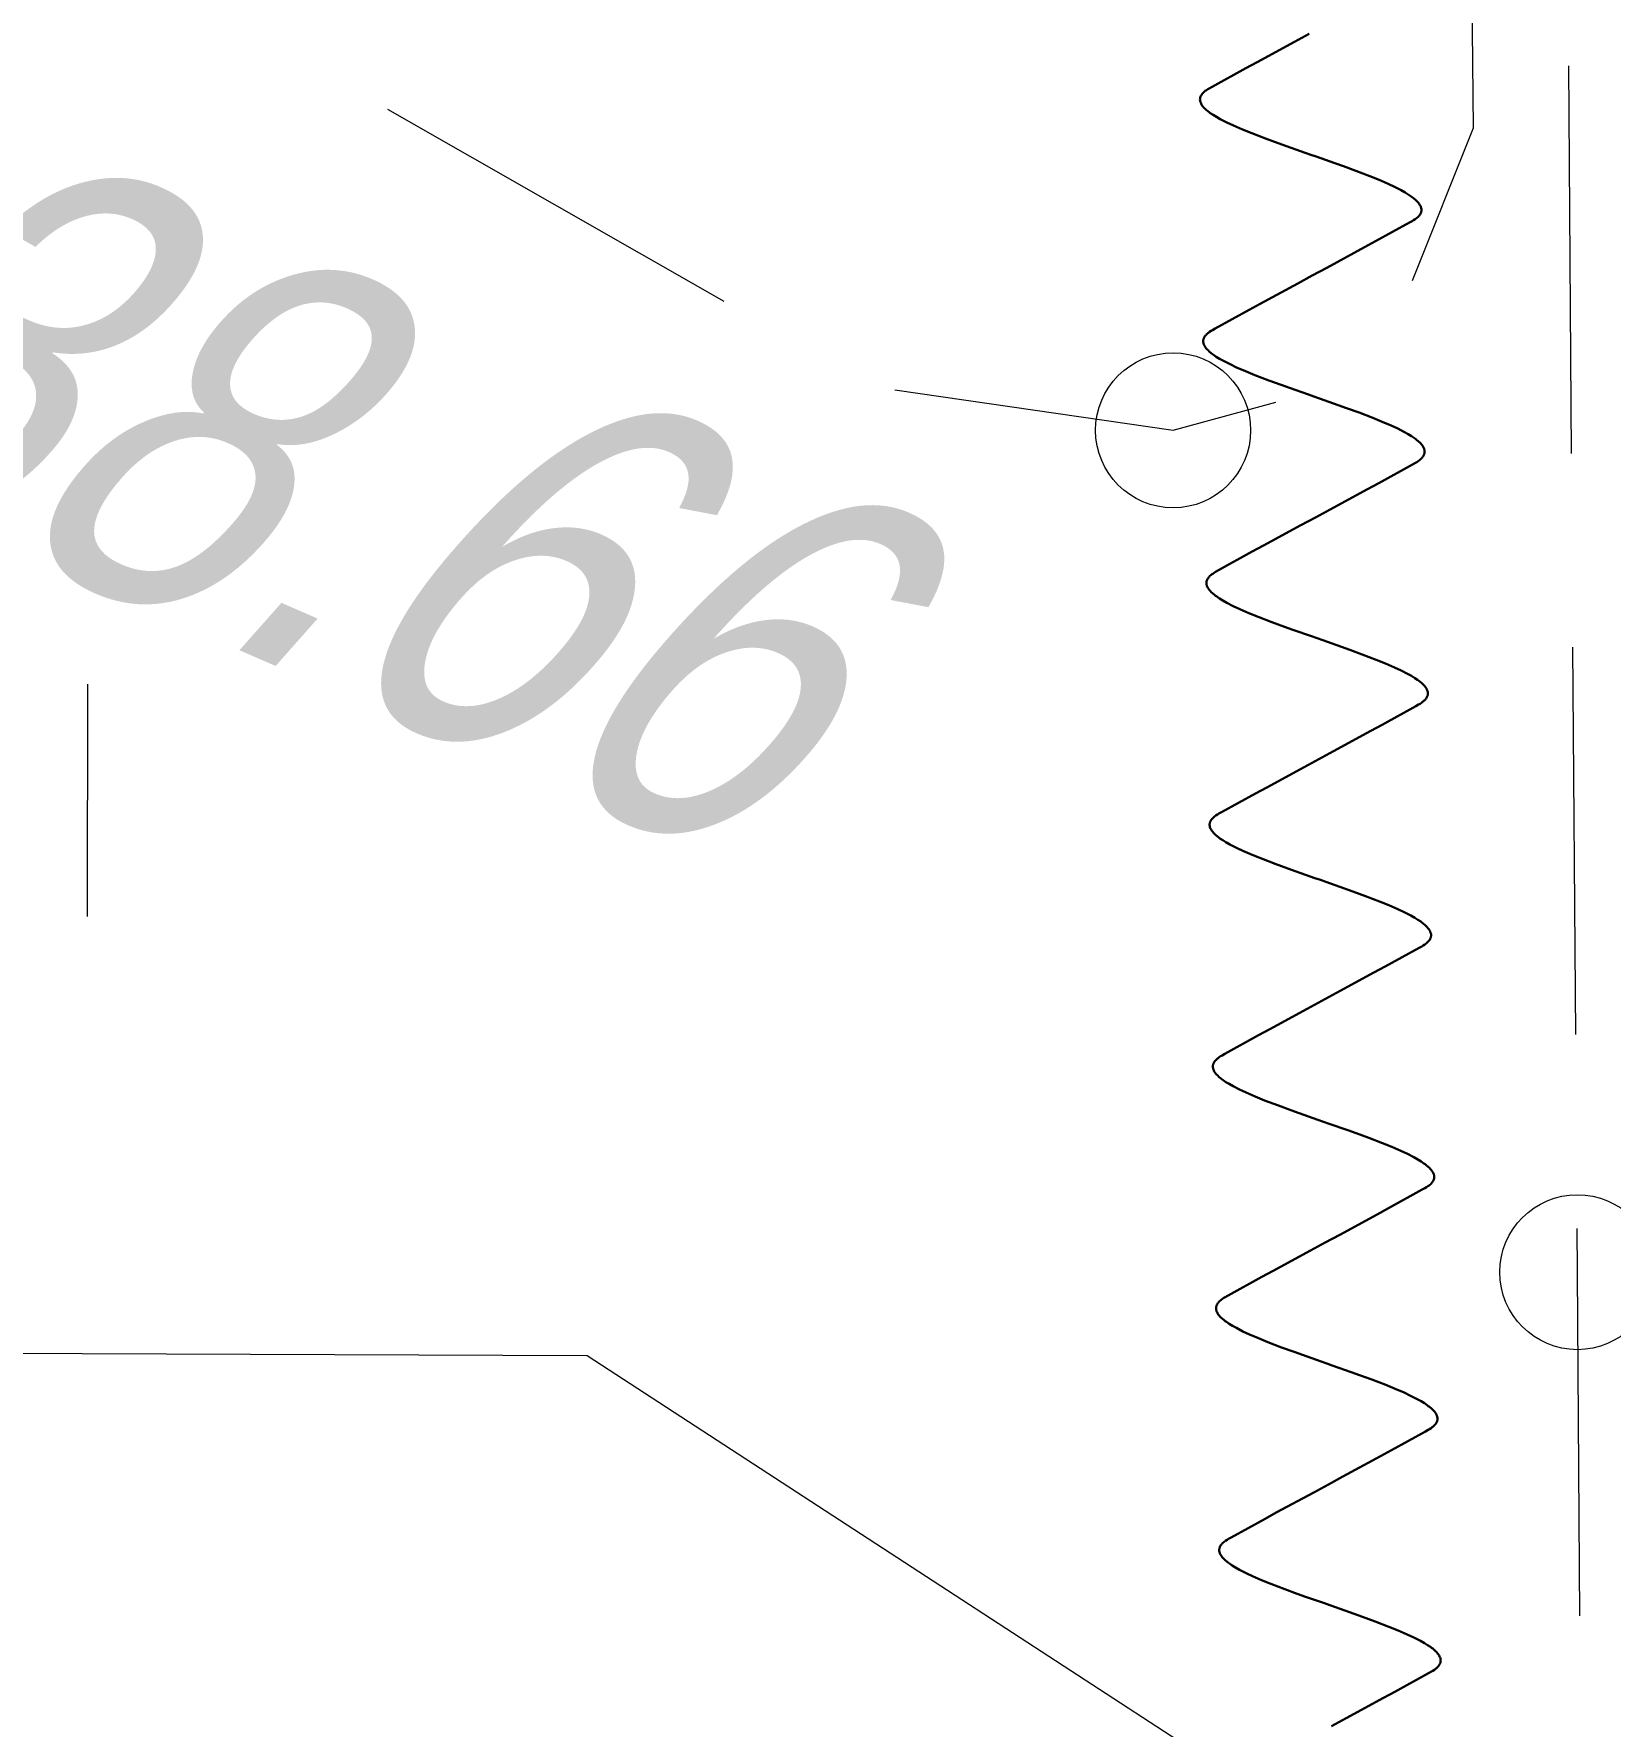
# Model space of a CAD drawing. Extents: x 10098 to 11902, y 8648 to 10202.
# Drawn here: x 11779.301 to 11783.368, y 8770.836 to 8775.204 of the extents above; entities that cross this region are included whole.
import ezdxf

# ---------------------------------------------------------------- set-up
doc = ezdxf.new("R2010")
doc.units = 0
for name, color, linetype in [('1_Водопровод', 7, 'Continuous'), ('23_Ограждения', 7, 'Continuous'), ('24_Растительность', 7, 'Continuous'), ('25_Откосы', 7, 'Continuous'), ('38_Высотные_отметки', 7, 'Continuous')]:
    doc.layers.add(name, color=color, linetype=linetype)
doc.layers.add('7_Электрокабели', color=1, linetype='Continuous', lineweight=30)
doc.styles.add('mggt', font='russian_1251.shx', dxfattribs={"width": 0.75, "oblique": 18, "height": 1})

msp = doc.modelspace()

# ---------------------------------------------------------------- linework, layer by layer
at = {"layer": '1_Водопровод', "color": 8, "linetype": 'Continuous', "lineweight": 15}
msp.add_lwpolyline([(11773.7784, 8771.8202), (11780.7293, 8771.7926), (11786.1815, 8768.2412)], dxfattribs=at)
at = {"layer": '23_Ограждения', "color": 8, "linetype": 'Continuous', "lineweight": 15}
for p, q in [((11783.269, 8774.121), (11783.262, 8775.121)), ((11783.28, 8772.621), (11783.272, 8773.621)), ((11783.284, 8772.008), (11783.283, 8772.121)), ((11783.29, 8771.121), (11783.284, 8772.008))]:
    msp.add_line(p, q, dxfattribs=at)
at = {"layer": '24_Растительность', "color": 8, "linetype": 'Continuous', "lineweight": 15}
msp.add_line((11779.44, 8772.926), (11779.441, 8773.526), dxfattribs=at)
at = {"layer": '25_Откосы', "color": 8, "linetype": 'Continuous', "lineweight": 15}
for p, q in [((11783.016, 8774.961), (11783.009, 8775.537)), ((11780.214, 8775.01), (11781.082, 8774.514)), ((11782.858, 8774.567), (11783.016, 8774.961)), ((11781.523, 8774.285), (11782.241, 8774.181)), ((11782.241, 8774.181), (11782.506, 8774.253))]:
    msp.add_line(p, q, dxfattribs=at)
at = {"layer": '38_Высотные_отметки', "color": 8, "lineweight": 9}
for centre in [(11782.2407, 8774.1807), (11783.2837, 8772.008)]:
    msp.add_circle(centre, 0.2, dxfattribs=at)
at = {"layer": '7_Электрокабели', "color": 8, "linetype": 'Continuous', "lineweight": 30}
for p, q in [((11782.5539, 8775.1835), (11782.5917, 8775.204)), ((11782.4574, 8775.131), (11782.5539, 8775.1835)), ((11782.3412, 8775.0673), (11782.4283, 8775.1155)), ((11782.4283, 8775.1155), (11782.4574, 8775.131)), ((11782.334, 8775.0633), (11782.3412, 8775.0673)), ((11782.3101, 8775.0339), (11782.3102, 8775.0359)), ((11782.3103, 8775.0321), (11782.3101, 8775.0339)), ((11782.3102, 8775.0367), (11782.3104, 8775.0378)), ((11782.3102, 8775.0359), (11782.3102, 8775.0367)), ((11782.3106, 8775.03), (11782.3103, 8775.0321)), ((11782.3104, 8775.0378), (11782.3106, 8775.0389)), ((11782.3106, 8775.0389), (11782.3109, 8775.04)), ((11782.311, 8775.0287), (11782.3106, 8775.03)), ((11782.3109, 8775.04), (11782.3113, 8775.0412)), ((11782.3115, 8775.0271), (11782.311, 8775.0287)), ((11782.3113, 8775.0412), (11782.3118, 8775.0426)), ((11782.3121, 8775.0256), (11782.3115, 8775.0271)), ((11782.3118, 8775.0426), (11782.3126, 8775.0442)), ((11782.3128, 8775.0241), (11782.3121, 8775.0256)), ((11782.3126, 8775.0442), (11782.3137, 8775.046)), ((11782.314, 8775.0219), (11782.3128, 8775.0241)), ((11782.3137, 8775.046), (11782.3145, 8775.0473)), ((11782.3161, 8775.0186), (11782.314, 8775.0219)), ((11782.3145, 8775.0473), (11782.3152, 8775.0482)), ((11782.3152, 8775.0482), (11782.3161, 8775.0494)), ((11782.3161, 8775.0494), (11782.3173, 8775.0508)), ((11782.3173, 8775.0508), (11782.3183, 8775.0519)), ((11782.3183, 8775.0519), (11782.3194, 8775.0529)), ((11782.3194, 8775.0529), (11782.3218, 8775.0551)), ((11782.3218, 8775.0551), (11782.3236, 8775.0565)), ((11782.3236, 8775.0565), (11782.3265, 8775.0586)), ((11782.3265, 8775.0586), (11782.3303, 8775.0611)), ((11782.3303, 8775.0611), (11782.334, 8775.0633)), ((11782.3181, 8775.016), (11782.3161, 8775.0186)), ((11782.3204, 8775.0134), (11782.3181, 8775.016)), ((11782.3226, 8775.0111), (11782.3204, 8775.0134)), ((11782.3256, 8775.0082), (11782.3226, 8775.0111)), ((11782.3307, 8775.004), (11782.3256, 8775.0082)), ((11782.3337, 8775.0017), (11782.3307, 8775.004)), ((11782.3367, 8774.9995), (11782.3337, 8775.0017)), ((11782.3439, 8774.9946), (11782.3367, 8774.9995)), ((11782.3523, 8774.9894), (11782.3439, 8774.9946)), ((11782.3625, 8774.9838), (11782.3523, 8774.9894)), ((11782.3794, 8774.975), (11782.3625, 8774.9838)), ((11782.3962, 8774.9671), (11782.3794, 8774.975)), ((11782.4194, 8774.9571), (11782.3962, 8774.9671)), ((11782.4436, 8774.9473), (11782.4194, 8774.9571)), ((11782.4793, 8774.9336), (11782.4436, 8774.9473)), ((11782.5116, 8774.9218), (11782.4793, 8774.9336)), ((11782.5331, 8774.9141), (11782.5116, 8774.9218)), ((11782.5814, 8774.8971), (11782.5331, 8774.9141)), ((11782.5958, 8774.892), (11782.5814, 8774.8971)), ((11782.5958, 8774.892), (11782.6101, 8774.887)), ((11782.6101, 8774.887), (11782.6584, 8774.8699)), ((11782.6584, 8774.8699), (11782.68, 8774.8622)), ((11782.68, 8774.8622), (11782.7123, 8774.8504)), ((11782.7123, 8774.8504), (11782.748, 8774.8367)), ((11782.748, 8774.8367), (11782.7721, 8774.8269)), ((11782.7721, 8774.8269), (11782.7954, 8774.8169)), ((11782.7954, 8774.8169), (11782.8122, 8774.809)), ((11782.8122, 8774.809), (11782.8291, 8774.8002)), ((11782.8291, 8774.8002), (11782.8392, 8774.7946)), ((11782.8392, 8774.7946), (11782.8476, 8774.7894)), ((11782.8476, 8774.7894), (11782.8549, 8774.7845)), ((11782.8549, 8774.7845), (11782.8579, 8774.7823)), ((11782.8579, 8774.7823), (11782.8608, 8774.78)), ((11782.8608, 8774.78), (11782.8659, 8774.7758)), ((11782.8659, 8774.7758), (11782.8689, 8774.7729)), ((11782.8689, 8774.7729), (11782.8712, 8774.7706)), ((11782.8712, 8774.7706), (11782.8735, 8774.768)), ((11782.8735, 8774.768), (11782.8755, 8774.7654)), ((11782.8755, 8774.7654), (11782.8776, 8774.7621)), ((11782.8776, 8774.7621), (11782.8788, 8774.7599)), ((11782.8788, 8774.7599), (11782.8795, 8774.7585)), ((11782.8504, 8774.7168), (11782.7633, 8774.6686)), ((11782.8576, 8774.7207), (11782.8504, 8774.7168)), ((11782.8612, 8774.7229), (11782.8576, 8774.7207)), ((11782.8651, 8774.7254), (11782.8612, 8774.7229)), ((11782.868, 8774.7275), (11782.8651, 8774.7254)), ((11782.8697, 8774.729), (11782.868, 8774.7275)), ((11782.8722, 8774.7311), (11782.8697, 8774.729)), ((11782.8732, 8774.7321), (11782.8722, 8774.7311)), ((11782.8743, 8774.7333), (11782.8732, 8774.7321)), ((11782.8755, 8774.7346), (11782.8743, 8774.7333)), ((11782.8764, 8774.7358), (11782.8755, 8774.7346)), ((11782.8771, 8774.7367), (11782.8764, 8774.7358)), ((11782.8779, 8774.738), (11782.8771, 8774.7367)), ((11782.879, 8774.7399), (11782.8779, 8774.738)), ((11782.8797, 8774.7414), (11782.879, 8774.7399)), ((11782.8795, 8774.7585), (11782.8801, 8774.7569)), ((11782.8803, 8774.7428), (11782.8797, 8774.7414)), ((11782.8801, 8774.7569), (11782.8806, 8774.7553)), ((11782.8807, 8774.744), (11782.8803, 8774.7428)), ((11782.8806, 8774.7553), (11782.8809, 8774.754)), ((11782.8809, 8774.7451), (11782.8807, 8774.744)), ((11782.8809, 8774.754), (11782.8813, 8774.7519)), ((11782.8812, 8774.7462), (11782.8809, 8774.7451)), ((11782.8813, 8774.7474), (11782.8812, 8774.7462)), ((11782.8813, 8774.7519), (11782.8814, 8774.7501)), ((11782.8814, 8774.7481), (11782.8813, 8774.7474)), ((11782.8814, 8774.7501), (11782.8814, 8774.7481)), ((11782.7342, 8774.653), (11782.6377, 8774.6005)), ((11782.7633, 8774.6686), (11782.7342, 8774.653)), ((11782.6377, 8774.6005), (11782.5999, 8774.58)), ((11782.4657, 8774.5071), (11782.5621, 8774.5596)), ((11782.5621, 8774.5596), (11782.5999, 8774.58)), ((11782.4366, 8774.4915), (11782.4657, 8774.5071)), ((11782.3494, 8774.4433), (11782.4366, 8774.4915)), ((11782.3184, 8774.4119), (11782.3185, 8774.4127)), ((11782.3184, 8774.4099), (11782.3184, 8774.4119)), ((11782.3185, 8774.4127), (11782.3187, 8774.4139)), ((11782.3187, 8774.4139), (11782.3189, 8774.4149)), ((11782.3189, 8774.4149), (11782.3192, 8774.4161)), ((11782.3192, 8774.4161), (11782.3196, 8774.4173)), ((11782.3196, 8774.4173), (11782.3201, 8774.4187)), ((11782.3201, 8774.4187), (11782.3208, 8774.4202)), ((11782.3208, 8774.4202), (11782.3219, 8774.4221)), ((11782.3219, 8774.4221), (11782.3227, 8774.4234)), ((11782.3227, 8774.4234), (11782.3234, 8774.4243)), ((11782.3234, 8774.4243), (11782.3244, 8774.4255)), ((11782.3244, 8774.4255), (11782.3255, 8774.4268)), ((11782.3255, 8774.4268), (11782.3266, 8774.4279)), ((11782.3266, 8774.4279), (11782.3276, 8774.4289)), ((11782.3276, 8774.4289), (11782.3301, 8774.4311)), ((11782.3301, 8774.4311), (11782.3319, 8774.4325)), ((11782.3319, 8774.4325), (11782.3347, 8774.4347)), ((11782.3347, 8774.4347), (11782.3386, 8774.4372)), ((11782.3386, 8774.4372), (11782.3423, 8774.4393)), ((11782.3423, 8774.4393), (11782.3494, 8774.4433)), ((11782.3186, 8774.4081), (11782.3184, 8774.4099)), ((11782.3189, 8774.4061), (11782.3186, 8774.4081)), ((11782.3193, 8774.4047), (11782.3189, 8774.4061)), ((11782.3198, 8774.4031), (11782.3193, 8774.4047)), ((11782.3203, 8774.4016), (11782.3198, 8774.4031)), ((11782.3211, 8774.4002), (11782.3203, 8774.4016)), ((11782.3222, 8774.3979), (11782.3211, 8774.4002)), ((11782.3243, 8774.3947), (11782.3222, 8774.3979)), ((11782.3264, 8774.3921), (11782.3243, 8774.3947)), ((11782.3286, 8774.3895), (11782.3264, 8774.3921)), ((11782.3309, 8774.3872), (11782.3286, 8774.3895)), ((11782.3339, 8774.3843), (11782.3309, 8774.3872)), ((11782.339, 8774.38), (11782.3339, 8774.3843)), ((11782.342, 8774.3777), (11782.339, 8774.38)), ((11782.345, 8774.3756), (11782.342, 8774.3777)), ((11782.3522, 8774.3707), (11782.345, 8774.3756)), ((11782.3606, 8774.3655), (11782.3522, 8774.3707)), ((11782.3708, 8774.3598), (11782.3606, 8774.3655)), ((11782.3876, 8774.3511), (11782.3708, 8774.3598)), ((11782.4044, 8774.3432), (11782.3876, 8774.3511)), ((11782.4277, 8774.3331), (11782.4044, 8774.3432)), ((11782.4519, 8774.3234), (11782.4277, 8774.3331)), ((11782.4875, 8774.3097), (11782.4519, 8774.3234)), ((11782.5199, 8774.2978), (11782.4875, 8774.3097)), ((11782.5414, 8774.2901), (11782.5199, 8774.2978)), ((11782.5897, 8774.2731), (11782.5414, 8774.2901)), ((11782.6041, 8774.2681), (11782.5897, 8774.2731)), ((11782.6041, 8774.2681), (11782.6184, 8774.263)), ((11782.6184, 8774.263), (11782.6667, 8774.246)), ((11782.6667, 8774.246), (11782.6882, 8774.2383)), ((11782.6882, 8774.2383), (11782.7206, 8774.2264)), ((11782.7206, 8774.2264), (11782.7562, 8774.2128)), ((11782.7562, 8774.2128), (11782.7804, 8774.203)), ((11782.7804, 8774.203), (11782.8037, 8774.1929)), ((11782.8037, 8774.1929), (11782.8205, 8774.1851)), ((11782.8205, 8774.1851), (11782.8373, 8774.1763)), ((11782.8373, 8774.1763), (11782.8475, 8774.1706)), ((11782.8475, 8774.1706), (11782.8559, 8774.1655)), ((11782.8559, 8774.1655), (11782.8631, 8774.1606)), ((11782.8631, 8774.1606), (11782.8661, 8774.1584)), ((11782.8661, 8774.1584), (11782.8691, 8774.1561)), ((11782.8691, 8774.1561), (11782.8742, 8774.1519)), ((11782.8742, 8774.1519), (11782.8772, 8774.1489)), ((11782.8772, 8774.1489), (11782.8795, 8774.1467)), ((11782.878, 8774.105), (11782.8762, 8774.1036)), ((11782.8805, 8774.1072), (11782.878, 8774.105)), ((11782.8795, 8774.1467), (11782.8817, 8774.144)), ((11782.8815, 8774.1082), (11782.8805, 8774.1072)), ((11782.8826, 8774.1093), (11782.8815, 8774.1082)), ((11782.8817, 8774.144), (11782.8838, 8774.1414)), ((11782.8837, 8774.1107), (11782.8826, 8774.1093)), ((11782.8847, 8774.1118), (11782.8837, 8774.1107)), ((11782.8838, 8774.1414), (11782.8859, 8774.1382)), ((11782.8854, 8774.1128), (11782.8847, 8774.1118)), ((11782.8862, 8774.114), (11782.8854, 8774.1128)), ((11782.8859, 8774.1382), (11782.8871, 8774.136)), ((11782.8873, 8774.1159), (11782.8862, 8774.114)), ((11782.8871, 8774.136), (11782.8878, 8774.1345)), ((11782.888, 8774.1174), (11782.8873, 8774.1159)), ((11782.8878, 8774.1345), (11782.8883, 8774.133)), ((11782.8885, 8774.1189), (11782.888, 8774.1174)), ((11782.8883, 8774.133), (11782.8888, 8774.1314)), ((11782.8889, 8774.12), (11782.8885, 8774.1189)), ((11782.8888, 8774.1314), (11782.8892, 8774.1301)), ((11782.8892, 8774.1212), (11782.8889, 8774.12)), ((11782.8892, 8774.1301), (11782.8896, 8774.128)), ((11782.8894, 8774.1222), (11782.8892, 8774.1212)), ((11782.8896, 8774.1234), (11782.8894, 8774.1222)), ((11782.8896, 8774.128), (11782.8897, 8774.1262)), ((11782.8897, 8774.1242), (11782.8896, 8774.1234)), ((11782.8897, 8774.1262), (11782.8897, 8774.1242)), ((11782.8587, 8774.0928), (11782.7715, 8774.0446)), ((11782.8658, 8774.0968), (11782.8587, 8774.0928)), ((11782.8695, 8774.0989), (11782.8658, 8774.0968)), ((11782.8734, 8774.1015), (11782.8695, 8774.0989)), ((11782.8762, 8774.1036), (11782.8734, 8774.1015)), ((11782.7424, 8774.029), (11782.646, 8773.9766)), ((11782.7715, 8774.0446), (11782.7424, 8774.029)), ((11782.646, 8773.9766), (11782.6082, 8773.9561)), ((11782.4739, 8773.8831), (11782.5704, 8773.9356)), ((11782.5704, 8773.9356), (11782.6082, 8773.9561)), ((11782.3577, 8773.8194), (11782.4448, 8773.8676)), ((11782.4448, 8773.8676), (11782.4739, 8773.8831)), ((11782.3302, 8773.7981), (11782.331, 8773.7994)), ((11782.331, 8773.7994), (11782.3317, 8773.8003)), ((11782.3317, 8773.8003), (11782.3326, 8773.8015)), ((11782.3326, 8773.8015), (11782.3338, 8773.8029)), ((11782.3338, 8773.8029), (11782.3349, 8773.804)), ((11782.3349, 8773.804), (11782.3359, 8773.805)), ((11782.3359, 8773.805), (11782.3384, 8773.8072)), ((11782.3384, 8773.8072), (11782.3401, 8773.8086)), ((11782.3401, 8773.8086), (11782.343, 8773.8107)), ((11782.343, 8773.8107), (11782.3469, 8773.8132)), ((11782.3469, 8773.8132), (11782.3505, 8773.8154)), ((11782.3505, 8773.8154), (11782.3577, 8773.8194)), ((11782.3267, 8773.788), (11782.3268, 8773.7888)), ((11782.3267, 8773.786), (11782.3267, 8773.788)), ((11782.3268, 8773.7842), (11782.3267, 8773.786)), ((11782.3268, 8773.7888), (11782.3269, 8773.79)), ((11782.3272, 8773.7821), (11782.3268, 8773.7842)), ((11782.3269, 8773.79), (11782.3272, 8773.791)), ((11782.3272, 8773.791), (11782.3275, 8773.7921)), ((11782.3275, 8773.7808), (11782.3272, 8773.7821)), ((11782.3275, 8773.7921), (11782.3279, 8773.7933)), ((11782.328, 8773.7792), (11782.3275, 8773.7808)), ((11782.3279, 8773.7933), (11782.3284, 8773.7948)), ((11782.3286, 8773.7777), (11782.328, 8773.7792)), ((11782.3284, 8773.7948), (11782.3291, 8773.7963)), ((11782.3293, 8773.7762), (11782.3286, 8773.7777)), ((11782.3291, 8773.7963), (11782.3302, 8773.7981)), ((11782.3305, 8773.774), (11782.3293, 8773.7762)), ((11782.3326, 8773.7707), (11782.3305, 8773.774)), ((11782.3347, 8773.7681), (11782.3326, 8773.7707)), ((11782.3369, 8773.7655), (11782.3347, 8773.7681)), ((11782.3392, 8773.7632), (11782.3369, 8773.7655)), ((11782.3422, 8773.7603), (11782.3392, 8773.7632)), ((11782.3473, 8773.7561), (11782.3422, 8773.7603)), ((11782.3502, 8773.7538), (11782.3473, 8773.7561)), ((11782.3533, 8773.7516), (11782.3502, 8773.7538)), ((11782.3605, 8773.7467), (11782.3533, 8773.7516)), ((11782.3689, 8773.7416), (11782.3605, 8773.7467)), ((11782.3791, 8773.7359), (11782.3689, 8773.7416)), ((11782.3959, 8773.7271), (11782.3791, 8773.7359)), ((11782.4127, 8773.7192), (11782.3959, 8773.7271)), ((11782.436, 8773.7092), (11782.4127, 8773.7192)), ((11782.4601, 8773.6994), (11782.436, 8773.7092)), ((11782.4958, 8773.6857), (11782.4601, 8773.6994)), ((11782.5281, 8773.6739), (11782.4958, 8773.6857)), ((11782.5497, 8773.6662), (11782.5281, 8773.6739)), ((11782.598, 8773.6492), (11782.5497, 8773.6662)), ((11782.6123, 8773.6441), (11782.598, 8773.6492)), ((11782.6123, 8773.6441), (11782.6267, 8773.6391)), ((11782.6267, 8773.6391), (11782.675, 8773.6221)), ((11782.675, 8773.6221), (11782.6965, 8773.6143)), ((11782.6965, 8773.6143), (11782.7288, 8773.6025)), ((11782.7288, 8773.6025), (11782.7645, 8773.5888)), ((11782.7645, 8773.5888), (11782.7887, 8773.579)), ((11782.7887, 8773.579), (11782.8119, 8773.569)), ((11782.8119, 8773.569), (11782.8287, 8773.5611)), ((11782.8287, 8773.5611), (11782.8456, 8773.5524)), ((11782.8456, 8773.5524), (11782.8558, 8773.5467)), ((11782.8558, 8773.5467), (11782.8642, 8773.5415)), ((11782.8642, 8773.5415), (11782.8714, 8773.5366)), ((11782.8714, 8773.5366), (11782.8744, 8773.5345)), ((11782.8744, 8773.5345), (11782.8774, 8773.5321)), ((11782.8774, 8773.5321), (11782.8825, 8773.5279)), ((11782.8825, 8773.5279), (11782.8855, 8773.525)), ((11782.8855, 8773.525), (11782.8877, 8773.5227)), ((11782.8877, 8773.5227), (11782.89, 8773.5201)), ((11782.89, 8773.5201), (11782.892, 8773.5175)), ((11782.892, 8773.5175), (11782.8942, 8773.5142)), ((11782.8942, 8773.5142), (11782.8953, 8773.512)), ((11782.8953, 8773.512), (11782.896, 8773.5106)), ((11782.8963, 8773.4935), (11782.8955, 8773.492)), ((11782.896, 8773.5106), (11782.8966, 8773.509)), ((11782.8968, 8773.4949), (11782.8963, 8773.4935)), ((11782.8966, 8773.509), (11782.8971, 8773.5074)), ((11782.8972, 8773.4961), (11782.8968, 8773.4949)), ((11782.8971, 8773.5074), (11782.8975, 8773.5061)), ((11782.8975, 8773.4972), (11782.8972, 8773.4961)), ((11782.8975, 8773.5061), (11782.8978, 8773.5041)), ((11782.8977, 8773.4983), (11782.8975, 8773.4972)), ((11782.8979, 8773.4995), (11782.8977, 8773.4983)), ((11782.8978, 8773.5041), (11782.898, 8773.5022)), ((11782.898, 8773.5022), (11782.8979, 8773.5002)), ((11782.8979, 8773.5002), (11782.8979, 8773.4995)), ((11782.8669, 8773.4689), (11782.7798, 8773.4207)), ((11782.8741, 8773.4728), (11782.8669, 8773.4689)), ((11782.8778, 8773.475), (11782.8741, 8773.4728)), ((11782.8816, 8773.4775), (11782.8778, 8773.475)), ((11782.8845, 8773.4796), (11782.8816, 8773.4775)), ((11782.8863, 8773.4811), (11782.8845, 8773.4796)), ((11782.8888, 8773.4833), (11782.8863, 8773.4811)), ((11782.8898, 8773.4843), (11782.8888, 8773.4833)), ((11782.8908, 8773.4854), (11782.8898, 8773.4843)), ((11782.892, 8773.4867), (11782.8908, 8773.4854)), ((11782.8929, 8773.4879), (11782.892, 8773.4867)), ((11782.8936, 8773.4888), (11782.8929, 8773.4879)), ((11782.8945, 8773.4901), (11782.8936, 8773.4888)), ((11782.8955, 8773.492), (11782.8945, 8773.4901)), ((11782.7798, 8773.4207), (11782.7507, 8773.4051)), ((11782.7507, 8773.4051), (11782.6542, 8773.3526)), ((11782.5787, 8773.3117), (11782.6165, 8773.3321)), ((11782.6542, 8773.3526), (11782.6165, 8773.3322)), ((11782.4822, 8773.2592), (11782.5787, 8773.3117)), ((11782.366, 8773.1954), (11782.4531, 8773.2436)), ((11782.4531, 8773.2436), (11782.4822, 8773.2592)), ((11782.3513, 8773.1868), (11782.3552, 8773.1893)), ((11782.3552, 8773.1893), (11782.3588, 8773.1915)), ((11782.3588, 8773.1915), (11782.366, 8773.1954)), ((11782.335, 8773.1648), (11782.3352, 8773.166)), ((11782.335, 8773.164), (11782.335, 8773.1648)), ((11782.335, 8773.162), (11782.335, 8773.164)), ((11782.3351, 8773.1602), (11782.335, 8773.162)), ((11782.3354, 8773.1582), (11782.3351, 8773.1602)), ((11782.3352, 8773.166), (11782.3354, 8773.167)), ((11782.3354, 8773.167), (11782.3357, 8773.1682)), ((11782.3358, 8773.1569), (11782.3354, 8773.1582)), ((11782.3357, 8773.1682), (11782.3361, 8773.1694)), ((11782.3363, 8773.1552), (11782.3358, 8773.1569)), ((11782.3361, 8773.1694), (11782.3367, 8773.1708)), ((11782.3369, 8773.1537), (11782.3363, 8773.1552)), ((11782.3367, 8773.1708), (11782.3374, 8773.1723)), ((11782.3376, 8773.1523), (11782.3369, 8773.1537)), ((11782.3374, 8773.1723), (11782.3385, 8773.1742)), ((11782.3388, 8773.1501), (11782.3376, 8773.1523)), ((11782.3385, 8773.1742), (11782.3393, 8773.1755)), ((11782.3409, 8773.1468), (11782.3388, 8773.1501)), ((11782.3393, 8773.1755), (11782.34, 8773.1764)), ((11782.34, 8773.1764), (11782.3409, 8773.1776)), ((11782.3409, 8773.1776), (11782.3421, 8773.1789)), ((11782.3429, 8773.1442), (11782.3409, 8773.1468)), ((11782.3421, 8773.1789), (11782.3431, 8773.18)), ((11782.3452, 8773.1416), (11782.3429, 8773.1442)), ((11782.3431, 8773.18), (11782.3442, 8773.181)), ((11782.3442, 8773.181), (11782.3466, 8773.1832)), ((11782.3466, 8773.1832), (11782.3484, 8773.1846)), ((11782.3484, 8773.1846), (11782.3513, 8773.1868)), ((11782.3474, 8773.1393), (11782.3452, 8773.1416)), ((11782.3505, 8773.1364), (11782.3474, 8773.1393)), ((11782.3555, 8773.1321), (11782.3505, 8773.1364)), ((11782.3585, 8773.1298), (11782.3555, 8773.1321)), ((11782.3615, 8773.1277), (11782.3585, 8773.1298)), ((11782.3687, 8773.1228), (11782.3615, 8773.1277)), ((11782.3771, 8773.1176), (11782.3687, 8773.1228)), ((11782.3873, 8773.1119), (11782.3771, 8773.1176)), ((11782.4042, 8773.1032), (11782.3873, 8773.1119)), ((11782.421, 8773.0953), (11782.4042, 8773.1032)), ((11782.4443, 8773.0853), (11782.421, 8773.0953)), ((11782.4684, 8773.0755), (11782.4443, 8773.0853)), ((11782.5041, 8773.0618), (11782.4684, 8773.0755)), ((11782.5364, 8773.0499), (11782.5041, 8773.0618)), ((11782.5579, 8773.0422), (11782.5364, 8773.0499)), ((11782.6062, 8773.0252), (11782.5579, 8773.0422)), ((11782.6206, 8773.0202), (11782.6062, 8773.0252)), ((11782.6206, 8773.0202), (11782.635, 8773.0151)), ((11782.635, 8773.0151), (11782.6833, 8772.9981)), ((11782.6833, 8772.9981), (11782.7048, 8772.9904)), ((11782.7048, 8772.9904), (11782.7371, 8772.9786)), ((11782.7371, 8772.9786), (11782.7728, 8772.9649)), ((11782.7728, 8772.9649), (11782.7969, 8772.9551)), ((11782.7969, 8772.9551), (11782.8202, 8772.945)), ((11782.8202, 8772.945), (11782.837, 8772.9372)), ((11782.837, 8772.9372), (11782.8539, 8772.9284)), ((11782.8539, 8772.9284), (11782.864, 8772.9227)), ((11782.864, 8772.9227), (11782.8725, 8772.9176)), ((11782.8725, 8772.9176), (11782.8797, 8772.9127)), ((11782.8797, 8772.9127), (11782.8827, 8772.9105)), ((11782.8827, 8772.9105), (11782.8856, 8772.9082)), ((11782.8856, 8772.9082), (11782.8907, 8772.904)), ((11782.8907, 8772.904), (11782.8938, 8772.9011)), ((11782.8938, 8772.9011), (11782.896, 8772.8988)), ((11782.896, 8772.8988), (11782.8983, 8772.8961)), ((11782.8983, 8772.8961), (11782.9003, 8772.8936)), ((11782.9003, 8772.8936), (11782.9024, 8772.8903)), ((11782.9024, 8772.8903), (11782.9036, 8772.8881)), ((11782.9036, 8772.8881), (11782.9043, 8772.8866)), ((11782.9043, 8772.8866), (11782.9049, 8772.8851)), ((11782.9049, 8772.8851), (11782.9054, 8772.8835)), ((11782.9054, 8772.8835), (11782.9057, 8772.8822)), ((11782.9057, 8772.8822), (11782.9061, 8772.8801)), ((11782.8752, 8772.8449), (11782.7881, 8772.7967)), ((11782.8824, 8772.8489), (11782.8752, 8772.8449)), ((11782.886, 8772.851), (11782.8824, 8772.8489)), ((11782.8899, 8772.8536), (11782.886, 8772.851)), ((11782.8928, 8772.8557), (11782.8899, 8772.8536)), ((11782.8945, 8772.8571), (11782.8928, 8772.8557)), ((11782.897, 8772.8593), (11782.8945, 8772.8571)), ((11782.898, 8772.8603), (11782.897, 8772.8593)), ((11782.8991, 8772.8614), (11782.898, 8772.8603)), ((11782.9003, 8772.8628), (11782.8991, 8772.8614)), ((11782.9012, 8772.864), (11782.9003, 8772.8628)), ((11782.9019, 8772.8649), (11782.9012, 8772.864)), ((11782.9027, 8772.8661), (11782.9019, 8772.8649)), ((11782.9038, 8772.868), (11782.9027, 8772.8661)), ((11782.9045, 8772.8695), (11782.9038, 8772.868)), ((11782.9051, 8772.871), (11782.9045, 8772.8695)), ((11782.9055, 8772.8722), (11782.9051, 8772.871)), ((11782.9058, 8772.8733), (11782.9055, 8772.8722)), ((11782.906, 8772.8743), (11782.9058, 8772.8733)), ((11782.9061, 8772.8755), (11782.906, 8772.8743)), ((11782.9061, 8772.8801), (11782.9062, 8772.8783)), ((11782.9062, 8772.8763), (11782.9061, 8772.8755)), ((11782.9062, 8772.8783), (11782.9062, 8772.8763)), ((11782.7881, 8772.7967), (11782.759, 8772.7812)), ((11782.759, 8772.7812), (11782.6625, 8772.7287)), ((11782.587, 8772.6877), (11782.6247, 8772.7082)), ((11782.6625, 8772.7287), (11782.6247, 8772.7082)), ((11782.4905, 8772.6352), (11782.587, 8772.6877)), ((11782.3743, 8772.5715), (11782.4614, 8772.6197)), ((11782.4614, 8772.6197), (11782.4905, 8772.6352)), ((11782.3432, 8772.5401), (11782.3433, 8772.5409)), ((11782.3432, 8772.5381), (11782.3432, 8772.5401)), ((11782.3434, 8772.5363), (11782.3432, 8772.5381)), ((11782.3433, 8772.5409), (11782.3435, 8772.5421)), ((11782.3437, 8772.5342), (11782.3434, 8772.5363)), ((11782.3435, 8772.5421), (11782.3437, 8772.5431)), ((11782.3437, 8772.5431), (11782.344, 8772.5442)), ((11782.3441, 8772.5329), (11782.3437, 8772.5342)), ((11782.344, 8772.5442), (11782.3444, 8772.5454)), ((11782.3446, 8772.5313), (11782.3441, 8772.5329)), ((11782.3444, 8772.5454), (11782.3449, 8772.5469)), ((11782.3449, 8772.5469), (11782.3457, 8772.5484)), ((11782.3457, 8772.5484), (11782.3467, 8772.5502)), ((11782.3467, 8772.5502), (11782.3476, 8772.5515)), ((11782.3476, 8772.5515), (11782.3482, 8772.5524)), ((11782.3482, 8772.5524), (11782.3492, 8772.5536)), ((11782.3492, 8772.5536), (11782.3504, 8772.555)), ((11782.3504, 8772.555), (11782.3514, 8772.5561)), ((11782.3514, 8772.5561), (11782.3524, 8772.5571)), ((11782.3524, 8772.5571), (11782.3549, 8772.5593)), ((11782.3549, 8772.5593), (11782.3567, 8772.5607)), ((11782.3567, 8772.5607), (11782.3596, 8772.5628)), ((11782.3596, 8772.5628), (11782.3634, 8772.5654)), ((11782.3634, 8772.5654), (11782.3671, 8772.5675)), ((11782.3671, 8772.5675), (11782.3743, 8772.5715)), ((11782.3451, 8772.5298), (11782.3446, 8772.5313)), ((11782.3459, 8772.5283), (11782.3451, 8772.5298)), ((11782.347, 8772.5261), (11782.3459, 8772.5283)), ((11782.3492, 8772.5228), (11782.347, 8772.5261)), ((11782.3512, 8772.5203), (11782.3492, 8772.5228)), ((11782.3535, 8772.5176), (11782.3512, 8772.5203)), ((11782.3557, 8772.5153), (11782.3535, 8772.5176)), ((11782.3587, 8772.5124), (11782.3557, 8772.5153)), ((11782.3638, 8772.5082), (11782.3587, 8772.5124)), ((11782.3668, 8772.5059), (11782.3638, 8772.5082)), ((11782.3698, 8772.5037), (11782.3668, 8772.5059)), ((11782.377, 8772.4988), (11782.3698, 8772.5037)), ((11782.3854, 8772.4937), (11782.377, 8772.4988)), ((11782.3956, 8772.488), (11782.3854, 8772.4937)), ((11782.4124, 8772.4792), (11782.3956, 8772.488)), ((11782.4293, 8772.4714), (11782.4124, 8772.4792)), ((11782.4525, 8772.4613), (11782.4293, 8772.4714)), ((11782.4767, 8772.4515), (11782.4525, 8772.4613)), ((11782.5123, 8772.4378), (11782.4767, 8772.4515)), ((11782.5447, 8772.426), (11782.5123, 8772.4378)), ((11782.5662, 8772.4183), (11782.5447, 8772.426)), ((11782.6145, 8772.4013), (11782.5662, 8772.4183)), ((11782.6289, 8772.3962), (11782.6145, 8772.4013)), ((11782.6289, 8772.3962), (11782.6432, 8772.3912)), ((11782.6432, 8772.3912), (11782.6915, 8772.3742)), ((11782.6915, 8772.3742), (11782.713, 8772.3665)), ((11782.713, 8772.3665), (11782.7454, 8772.3546)), ((11782.7454, 8772.3546), (11782.781, 8772.3409)), ((11782.781, 8772.3409), (11782.8052, 8772.3311)), ((11782.8052, 8772.3311), (11782.8285, 8772.3211)), ((11782.8285, 8772.3211), (11782.8453, 8772.3132)), ((11782.8453, 8772.3132), (11782.8621, 8772.3045)), ((11782.8621, 8772.3045), (11782.8723, 8772.2988)), ((11782.8723, 8772.2988), (11782.8807, 8772.2936)), ((11782.8807, 8772.2936), (11782.8879, 8772.2887)), ((11782.8879, 8772.2887), (11782.8909, 8772.2866)), ((11782.8909, 8772.2866), (11782.8939, 8772.2843)), ((11782.8939, 8772.2843), (11782.899, 8772.28)), ((11782.899, 8772.28), (11782.902, 8772.2771)), ((11782.902, 8772.2771), (11782.9043, 8772.2748)), ((11782.9043, 8772.2748), (11782.9065, 8772.2722)), ((11782.9065, 8772.2722), (11782.9086, 8772.2696)), ((11782.8943, 8772.2271), (11782.8906, 8772.2249)), ((11782.8982, 8772.2296), (11782.8943, 8772.2271)), ((11782.901, 8772.2318), (11782.8982, 8772.2296)), ((11782.9028, 8772.2332), (11782.901, 8772.2318)), ((11782.9053, 8772.2354), (11782.9028, 8772.2332)), ((11782.9063, 8772.2364), (11782.9053, 8772.2354)), ((11782.9074, 8772.2375), (11782.9063, 8772.2364)), ((11782.9085, 8772.2388), (11782.9074, 8772.2375)), ((11782.9095, 8772.24), (11782.9085, 8772.2388)), ((11782.9086, 8772.2696), (11782.9107, 8772.2663)), ((11782.9102, 8772.2409), (11782.9095, 8772.24)), ((11782.911, 8772.2422), (11782.9102, 8772.2409)), ((11782.9107, 8772.2663), (11782.9119, 8772.2641)), ((11782.9121, 8772.2441), (11782.911, 8772.2422)), ((11782.9119, 8772.2641), (11782.9126, 8772.2627)), ((11782.9128, 8772.2456), (11782.9121, 8772.2441)), ((11782.9126, 8772.2627), (11782.9132, 8772.2612)), ((11782.9133, 8772.247), (11782.9128, 8772.2456)), ((11782.9132, 8772.2612), (11782.9137, 8772.2595)), ((11782.9137, 8772.2482), (11782.9133, 8772.247)), ((11782.9137, 8772.2595), (11782.914, 8772.2582)), ((11782.914, 8772.2494), (11782.9137, 8772.2482)), ((11782.914, 8772.2582), (11782.9144, 8772.2562)), ((11782.9143, 8772.2504), (11782.914, 8772.2494)), ((11782.9144, 8772.2516), (11782.9143, 8772.2504)), ((11782.9144, 8772.2562), (11782.9145, 8772.2544)), ((11782.9145, 8772.2524), (11782.9144, 8772.2516)), ((11782.9145, 8772.2544), (11782.9145, 8772.2524)), ((11782.8835, 8772.221), (11782.7963, 8772.1728)), ((11782.8906, 8772.2249), (11782.8835, 8772.221)), ((11782.7673, 8772.1572), (11782.6708, 8772.1047)), ((11782.7963, 8772.1728), (11782.7673, 8772.1572)), ((11782.6708, 8772.1047), (11782.633, 8772.0843)), ((11782.4987, 8772.0113), (11782.5952, 8772.0638)), ((11782.5952, 8772.0638), (11782.633, 8772.0842)), ((11782.4697, 8771.9957), (11782.4987, 8772.0113)), ((11782.3825, 8771.9475), (11782.4697, 8771.9957)), ((11782.3523, 8771.9203), (11782.3527, 8771.9215)), ((11782.3527, 8771.9215), (11782.3532, 8771.9229)), ((11782.3532, 8771.9229), (11782.3539, 8771.9244)), ((11782.3539, 8771.9244), (11782.355, 8771.9263)), ((11782.355, 8771.9263), (11782.3558, 8771.9276)), ((11782.3558, 8771.9276), (11782.3565, 8771.9285)), ((11782.3565, 8771.9285), (11782.3575, 8771.9297)), ((11782.3575, 8771.9297), (11782.3586, 8771.931)), ((11782.3586, 8771.931), (11782.3597, 8771.9321)), ((11782.3597, 8771.9321), (11782.3607, 8771.9331)), ((11782.3607, 8771.9331), (11782.3632, 8771.9353)), ((11782.3632, 8771.9353), (11782.365, 8771.9368)), ((11782.365, 8771.9368), (11782.3678, 8771.9389)), ((11782.3678, 8771.9389), (11782.3717, 8771.9414)), ((11782.3717, 8771.9414), (11782.3754, 8771.9436)), ((11782.3754, 8771.9436), (11782.3825, 8771.9475)), ((11782.3515, 8771.9162), (11782.3516, 8771.9169)), ((11782.3515, 8771.9142), (11782.3515, 8771.9162)), ((11782.3516, 8771.9123), (11782.3515, 8771.9142)), ((11782.3516, 8771.9169), (11782.3517, 8771.9181)), ((11782.352, 8771.9103), (11782.3516, 8771.9123)), ((11782.3517, 8771.9181), (11782.352, 8771.9192)), ((11782.352, 8771.9192), (11782.3523, 8771.9203)), ((11782.3524, 8771.909), (11782.352, 8771.9103)), ((11782.3528, 8771.9073), (11782.3524, 8771.909)), ((11782.3534, 8771.9058), (11782.3528, 8771.9073)), ((11782.3541, 8771.9044), (11782.3534, 8771.9058)), ((11782.3553, 8771.9022), (11782.3541, 8771.9044)), ((11782.3574, 8771.8989), (11782.3553, 8771.9022)), ((11782.3595, 8771.8963), (11782.3574, 8771.8989)), ((11782.3617, 8771.8937), (11782.3595, 8771.8963)), ((11782.364, 8771.8914), (11782.3617, 8771.8937)), ((11782.367, 8771.8885), (11782.364, 8771.8914)), ((11782.3721, 8771.8842), (11782.367, 8771.8885)), ((11782.3751, 8771.8819), (11782.3721, 8771.8842)), ((11782.3781, 8771.8798), (11782.3751, 8771.8819)), ((11782.3853, 8771.8749), (11782.3781, 8771.8798)), ((11782.3937, 8771.8697), (11782.3853, 8771.8749)), ((11782.4039, 8771.864), (11782.3937, 8771.8697)), ((11782.4207, 8771.8553), (11782.4039, 8771.864)), ((11782.4375, 8771.8474), (11782.4207, 8771.8553)), ((11782.4608, 8771.8374), (11782.4375, 8771.8474)), ((11782.485, 8771.8276), (11782.4608, 8771.8374)), ((11782.5206, 8771.8139), (11782.485, 8771.8276)), ((11782.553, 8771.8021), (11782.5206, 8771.8139)), ((11782.5745, 8771.7943), (11782.553, 8771.8021)), ((11782.6228, 8771.7773), (11782.5745, 8771.7943)), ((11782.6371, 8771.7723), (11782.6228, 8771.7773)), ((11782.6371, 8771.7723), (11782.6515, 8771.7672)), ((11782.6515, 8771.7672), (11782.6998, 8771.7502)), ((11782.6998, 8771.7502), (11782.7213, 8771.7425)), ((11782.7213, 8771.7425), (11782.7537, 8771.7307)), ((11782.7537, 8771.7307), (11782.7893, 8771.717)), ((11782.7893, 8771.717), (11782.8135, 8771.7072)), ((11782.8135, 8771.7072), (11782.8367, 8771.6972)), ((11782.8367, 8771.6972), (11782.8536, 8771.6893)), ((11782.8536, 8771.6893), (11782.8704, 8771.6805)), ((11782.8704, 8771.6805), (11782.8806, 8771.6748)), ((11782.8806, 8771.6748), (11782.889, 8771.6697)), ((11782.889, 8771.6697), (11782.8962, 8771.6648)), ((11782.8962, 8771.6648), (11782.8992, 8771.6626)), ((11782.8992, 8771.6626), (11782.9022, 8771.6603)), ((11782.9022, 8771.6603), (11782.9073, 8771.6561)), ((11782.9073, 8771.6561), (11782.9103, 8771.6532)), ((11782.9103, 8771.6532), (11782.9125, 8771.6509)), ((11782.9125, 8771.6509), (11782.9148, 8771.6483)), ((11782.9148, 8771.6483), (11782.9168, 8771.6457)), ((11782.9168, 8771.6457), (11782.919, 8771.6424)), ((11782.9178, 8771.6161), (11782.9168, 8771.6149)), ((11782.9184, 8771.617), (11782.9178, 8771.6161)), ((11782.9193, 8771.6183), (11782.9184, 8771.617)), ((11782.919, 8771.6424), (11782.9201, 8771.6402)), ((11782.9204, 8771.6201), (11782.9193, 8771.6183)), ((11782.9201, 8771.6402), (11782.9209, 8771.6387)), ((11782.9211, 8771.6216), (11782.9204, 8771.6201)), ((11782.9209, 8771.6387), (11782.9214, 8771.6372)), ((11782.9216, 8771.6231), (11782.9211, 8771.6216)), ((11782.9214, 8771.6372), (11782.9219, 8771.6356)), ((11782.922, 8771.6243), (11782.9216, 8771.6231)), ((11782.9219, 8771.6356), (11782.9223, 8771.6343)), ((11782.9223, 8771.6254), (11782.922, 8771.6243)), ((11782.9223, 8771.6343), (11782.9226, 8771.6322)), ((11782.9225, 8771.6264), (11782.9223, 8771.6254)), ((11782.9227, 8771.6276), (11782.9225, 8771.6264)), ((11782.9226, 8771.6322), (11782.9228, 8771.6304)), ((11782.9228, 8771.6284), (11782.9227, 8771.6276)), ((11782.9228, 8771.6304), (11782.9228, 8771.6284)), ((11782.8917, 8771.597), (11782.8046, 8771.5488)), ((11782.8989, 8771.601), (11782.8917, 8771.597)), ((11782.9026, 8771.6032), (11782.8989, 8771.601)), ((11782.9064, 8771.6057), (11782.9026, 8771.6032)), ((11782.9093, 8771.6078), (11782.9064, 8771.6057)), ((11782.9111, 8771.6092), (11782.9093, 8771.6078)), ((11782.9136, 8771.6114), (11782.9111, 8771.6092)), ((11782.9146, 8771.6124), (11782.9136, 8771.6114)), ((11782.9156, 8771.6135), (11782.9146, 8771.6124)), ((11782.9168, 8771.6149), (11782.9156, 8771.6135)), ((11782.7755, 8771.5333), (11782.679, 8771.4808)), ((11782.8046, 8771.5488), (11782.7755, 8771.5333)), ((11782.6035, 8771.4398), (11782.6413, 8771.4603)), ((11782.679, 8771.4808), (11782.6413, 8771.4603)), ((11782.507, 8771.3874), (11782.6035, 8771.4398)), ((11782.3908, 8771.3236), (11782.4779, 8771.3718)), ((11782.4779, 8771.3718), (11782.507, 8771.3874)), ((11782.369, 8771.3092), (11782.3715, 8771.3114)), ((11782.3715, 8771.3114), (11782.3732, 8771.3128)), ((11782.3732, 8771.3128), (11782.3761, 8771.3149)), ((11782.3761, 8771.3149), (11782.38, 8771.3175)), ((11782.38, 8771.3175), (11782.3836, 8771.3196)), ((11782.3836, 8771.3196), (11782.3908, 8771.3236)), ((11782.3598, 8771.2922), (11782.3599, 8771.293)), ((11782.3598, 8771.2902), (11782.3598, 8771.2922)), ((11782.3599, 8771.2884), (11782.3598, 8771.2902)), ((11782.3599, 8771.293), (11782.36, 8771.2942)), ((11782.3603, 8771.2863), (11782.3599, 8771.2884)), ((11782.36, 8771.2942), (11782.3602, 8771.2952)), ((11782.3602, 8771.2952), (11782.3605, 8771.2964)), ((11782.3606, 8771.285), (11782.3603, 8771.2863)), ((11782.3605, 8771.2964), (11782.3609, 8771.2975)), ((11782.3611, 8771.2834), (11782.3606, 8771.285)), ((11782.3609, 8771.2975), (11782.3615, 8771.299)), ((11782.3617, 8771.2819), (11782.3611, 8771.2834)), ((11782.3615, 8771.299), (11782.3622, 8771.3005)), ((11782.3624, 8771.2804), (11782.3617, 8771.2819)), ((11782.3622, 8771.3005), (11782.3633, 8771.3024)), ((11782.3636, 8771.2782), (11782.3624, 8771.2804)), ((11782.3633, 8771.3024), (11782.3641, 8771.3036)), ((11782.3657, 8771.275), (11782.3636, 8771.2782)), ((11782.3641, 8771.3036), (11782.3648, 8771.3046)), ((11782.3648, 8771.3046), (11782.3657, 8771.3057)), ((11782.3657, 8771.3057), (11782.3669, 8771.3071)), ((11782.3677, 8771.2724), (11782.3657, 8771.275)), ((11782.3669, 8771.3071), (11782.368, 8771.3082)), ((11782.37, 8771.2697), (11782.3677, 8771.2724)), ((11782.368, 8771.3082), (11782.369, 8771.3092)), ((11782.3722, 8771.2675), (11782.37, 8771.2697)), ((11782.3753, 8771.2645), (11782.3722, 8771.2675)), ((11782.3804, 8771.2603), (11782.3753, 8771.2645)), ((11782.3833, 8771.258), (11782.3804, 8771.2603)), ((11782.3863, 8771.2558), (11782.3833, 8771.258)), ((11782.3935, 8771.2509), (11782.3863, 8771.2558)), ((11782.402, 8771.2458), (11782.3935, 8771.2509)), ((11782.4121, 8771.2401), (11782.402, 8771.2458)), ((11782.429, 8771.2313), (11782.4121, 8771.2401)), ((11782.4458, 8771.2235), (11782.429, 8771.2313)), ((11782.4691, 8771.2134), (11782.4458, 8771.2235)), ((11782.4932, 8771.2036), (11782.4691, 8771.2134)), ((11782.5289, 8771.19), (11782.4932, 8771.2036)), ((11782.5612, 8771.1781), (11782.5289, 8771.19)), ((11782.5827, 8771.1704), (11782.5612, 8771.1781)), ((11782.631, 8771.1534), (11782.5827, 8771.1704)), ((11782.6454, 8771.1483), (11782.631, 8771.1534)), ((11782.6454, 8771.1483), (11782.6598, 8771.1433)), ((11782.6598, 8771.1433), (11782.7081, 8771.1263)), ((11782.7081, 8771.1263), (11782.7296, 8771.1186)), ((11782.7296, 8771.1186), (11782.7619, 8771.1067)), ((11782.7619, 8771.1067), (11782.7976, 8771.093)), ((11782.7976, 8771.093), (11782.8217, 8771.0833)), ((11782.8217, 8771.0833), (11782.845, 8771.0732)), ((11782.845, 8771.0732), (11782.8618, 8771.0653)), ((11782.8618, 8771.0653), (11782.8787, 8771.0566)), ((11782.8787, 8771.0566), (11782.8889, 8771.0509)), ((11782.8889, 8771.0509), (11782.8973, 8771.0457)), ((11782.8973, 8771.0457), (11782.9045, 8771.0408)), ((11782.9045, 8771.0408), (11782.9075, 8771.0387)), ((11782.9075, 8771.0387), (11782.9105, 8771.0364)), ((11782.9105, 8771.0364), (11782.9155, 8771.0321)), ((11782.9155, 8771.0321), (11782.9186, 8771.0292)), ((11782.9186, 8771.0292), (11782.9208, 8771.0269)), ((11782.9208, 8771.0269), (11782.9231, 8771.0243)), ((11782.9231, 8771.0243), (11782.9251, 8771.0217)), ((11782.9251, 8771.0217), (11782.9272, 8771.0185)), ((11782.9272, 8771.0185), (11782.9284, 8771.0162)), ((11782.9284, 8771.0162), (11782.9291, 8771.0148)), ((11782.9291, 8771.0148), (11782.9297, 8771.0133)), ((11782.9297, 8771.0133), (11782.9302, 8771.0117)), ((11782.9302, 8771.0117), (11782.9306, 8771.0103)), ((11782.9306, 8771.0103), (11782.9309, 8771.0083)), ((11782.931, 8771.0037), (11782.9308, 8771.0025)), ((11782.9309, 8771.0083), (11782.9311, 8771.0065)), ((11782.9311, 8771.0065), (11782.931, 8771.0045)), ((11782.931, 8771.0045), (11782.931, 8771.0037)), ((11782.9, 8770.9731), (11782.8129, 8770.9249)), ((11782.9072, 8770.9771), (11782.9, 8770.9731)), ((11782.9108, 8770.9792), (11782.9072, 8770.9771)), ((11782.9147, 8770.9817), (11782.9108, 8770.9792)), ((11782.9176, 8770.9839), (11782.9147, 8770.9817)), ((11782.9194, 8770.9853), (11782.9176, 8770.9839)), ((11782.9218, 8770.9875), (11782.9194, 8770.9853)), ((11782.9229, 8770.9885), (11782.9218, 8770.9875)), ((11782.9239, 8770.9896), (11782.9229, 8770.9885)), ((11782.9251, 8770.9909), (11782.9239, 8770.9896)), ((11782.926, 8770.9921), (11782.9251, 8770.9909)), ((11782.9267, 8770.993), (11782.926, 8770.9921)), ((11782.9275, 8770.9943), (11782.9267, 8770.993)), ((11782.9286, 8770.9962), (11782.9275, 8770.9943)), ((11782.9293, 8770.9977), (11782.9286, 8770.9962)), ((11782.9299, 8770.9991), (11782.9293, 8770.9977)), ((11782.9303, 8771.0003), (11782.9299, 8770.9991)), ((11782.9306, 8771.0015), (11782.9303, 8771.0003)), ((11782.9308, 8771.0025), (11782.9306, 8771.0015)), ((11782.8129, 8770.9249), (11782.7838, 8770.9093)), ((11782.7838, 8770.9093), (11782.6873, 8770.8568)), ((11782.6873, 8770.8568), (11782.6495, 8770.8364))]:
    msp.add_line(p, q, dxfattribs=at)

# ---------------------------------------------------------------- texts
at = {"layer": '38_Высотные_отметки', "color": 8, "lineweight": 15, "style": 'mggt', "oblique": 18, "width": 0.8}
msp.add_text('138.66    ', height=1, rotation=336.484, dxfattribs=at).set_placement((11778.1056, 8774.3643))

doc.saveas('drawing.dxf')
